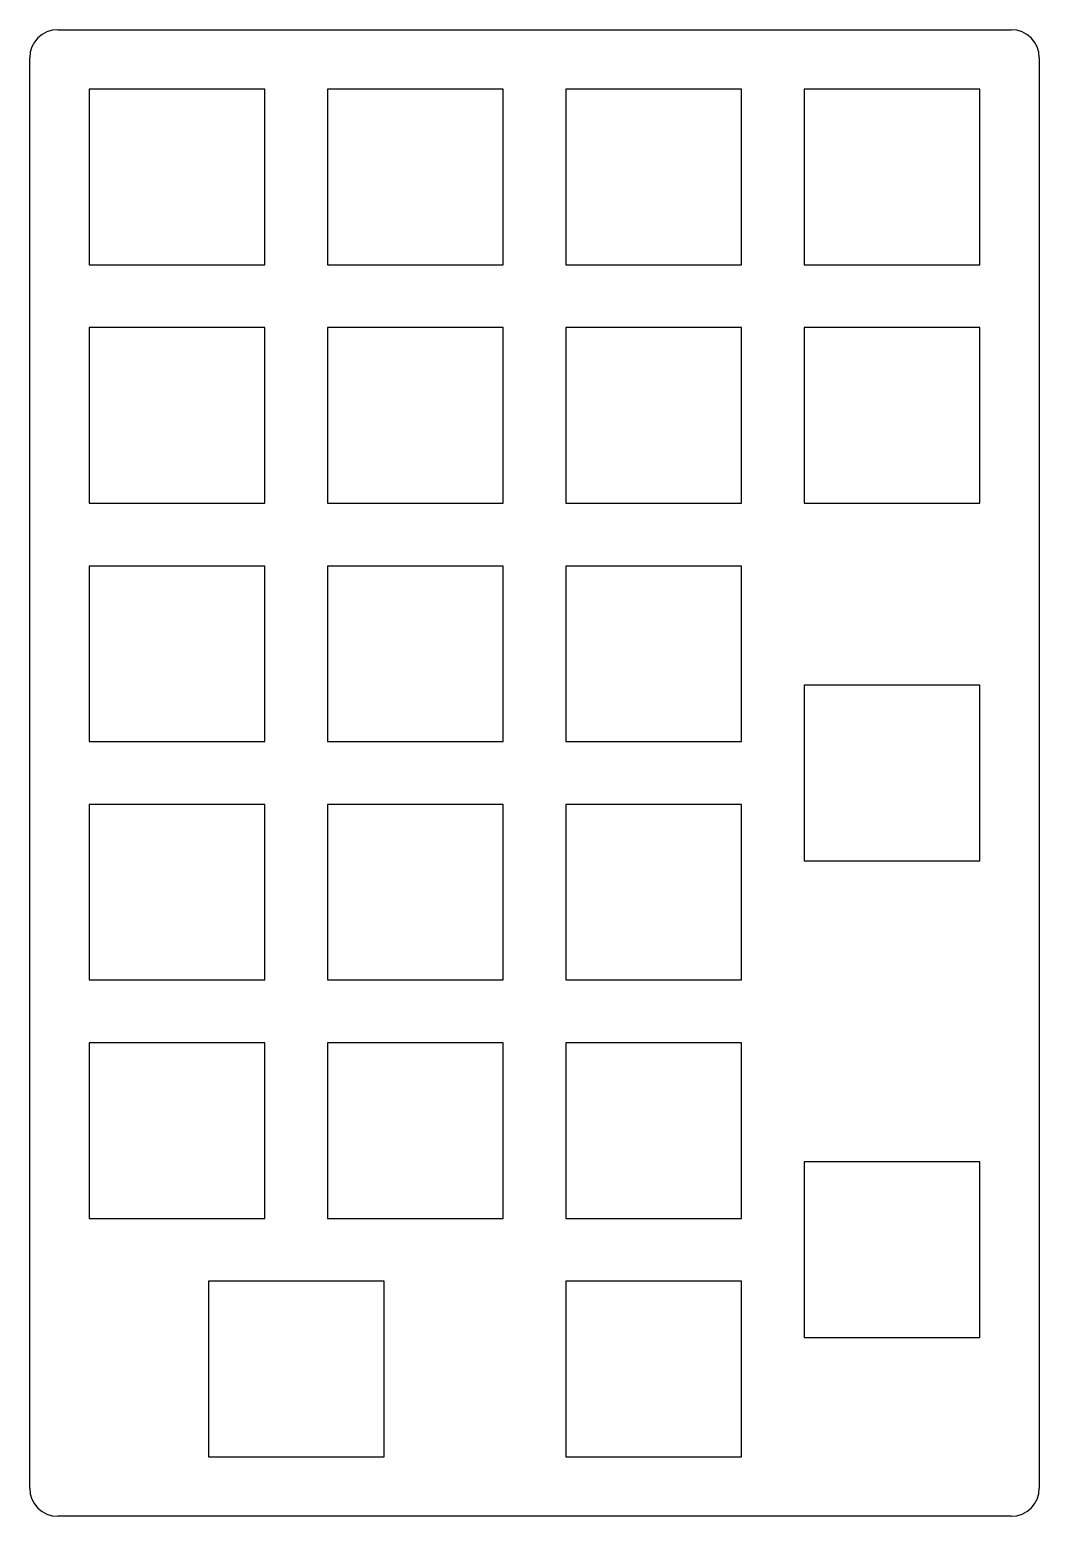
# Model space of a CAD drawing. Header units: millimetres. Extents: x 88 to 169, y -112 to 7.
import ezdxf

# ---------------------------------------------------------------- set-up
doc = ezdxf.new("R2010")
doc.units = ezdxf.units.MM

msp = doc.modelspace()

# ---------------------------------------------------------------- linework, layer by layer
for p, q in [((90.5, 6.75), (166.5, 6.75)), ((88.25, -109.5), (88.25, 4.5)), ((168.75, 4.5), (168.75, -109.5)), ((107, 2), (93, 2)), ((93, 2), (93, -12)), ((107, -12), (107, 2)), ((126, 2), (112, 2)), ((112, 2), (112, -12)), ((126, -12), (126, 2)), ((145, 2), (131, 2)), ((131, 2), (131, -12)), ((145, -12), (145, 2)), ((164, 2), (150, 2)), ((150, 2), (150, -12)), ((164, -12), (164, 2)), ((93, -12), (107, -12)), ((112, -12), (126, -12)), ((131, -12), (145, -12)), ((150, -12), (164, -12)), ((107, -17), (93, -17)), ((93, -17), (93, -31)), ((107, -31), (107, -17)), ((126, -17), (112, -17)), ((112, -17), (112, -31)), ((126, -31), (126, -17)), ((145, -17), (131, -17)), ((131, -17), (131, -31)), ((145, -31), (145, -17)), ((164, -17), (150, -17)), ((150, -17), (150, -31)), ((164, -31), (164, -17)), ((93, -31), (107, -31)), ((112, -31), (126, -31)), ((131, -31), (145, -31)), ((150, -31), (164, -31)), ((107, -36), (93, -36)), ((93, -36), (93, -50)), ((107, -50), (107, -36)), ((126, -36), (112, -36)), ((112, -36), (112, -50)), ((126, -50), (126, -36)), ((145, -36), (131, -36)), ((131, -36), (131, -50)), ((145, -50), (145, -36)), ((164, -45.5), (150, -45.5)), ((150, -45.5), (150, -59.5)), ((164, -59.5), (164, -45.5)), ((93, -50), (107, -50)), ((112, -50), (126, -50)), ((131, -50), (145, -50)), ((107, -55), (93, -55)), ((93, -55), (93, -69)), ((107, -69), (107, -55)), ((126, -55), (112, -55)), ((112, -55), (112, -69)), ((126, -69), (126, -55)), ((145, -55), (131, -55)), ((131, -55), (131, -69)), ((145, -69), (145, -55)), ((150, -59.5), (164, -59.5)), ((93, -69), (107, -69)), ((112, -69), (126, -69)), ((131, -69), (145, -69)), ((107, -74), (93, -74)), ((93, -74), (93, -88)), ((107, -88), (107, -74)), ((126, -74), (112, -74)), ((112, -74), (112, -88)), ((126, -88), (126, -74)), ((145, -74), (131, -74)), ((131, -74), (131, -88)), ((145, -88), (145, -74)), ((164, -83.5), (150, -83.5)), ((150, -83.5), (150, -97.5)), ((164, -97.5), (164, -83.5)), ((93, -88), (107, -88)), ((112, -88), (126, -88)), ((131, -88), (145, -88)), ((116.5, -93), (102.5, -93)), ((102.5, -93), (102.5, -107)), ((116.5, -107), (116.5, -93)), ((145, -93), (131, -93)), ((131, -93), (131, -107)), ((145, -107), (145, -93)), ((150, -97.5), (164, -97.5)), ((102.5, -107), (116.5, -107)), ((131, -107), (145, -107)), ((166.5, -111.75), (90.5, -111.75))]:
    msp.add_line(p, q)
for centre, start, end in [((90.5, 4.5), 90, 180), ((166.5, 4.5), 0, 90), ((90.5, -109.5), 180, 270), ((166.5, -109.5), 270, 360)]:
    msp.add_arc(centre, 2.25, start, end)

doc.saveas('drawing.dxf')
